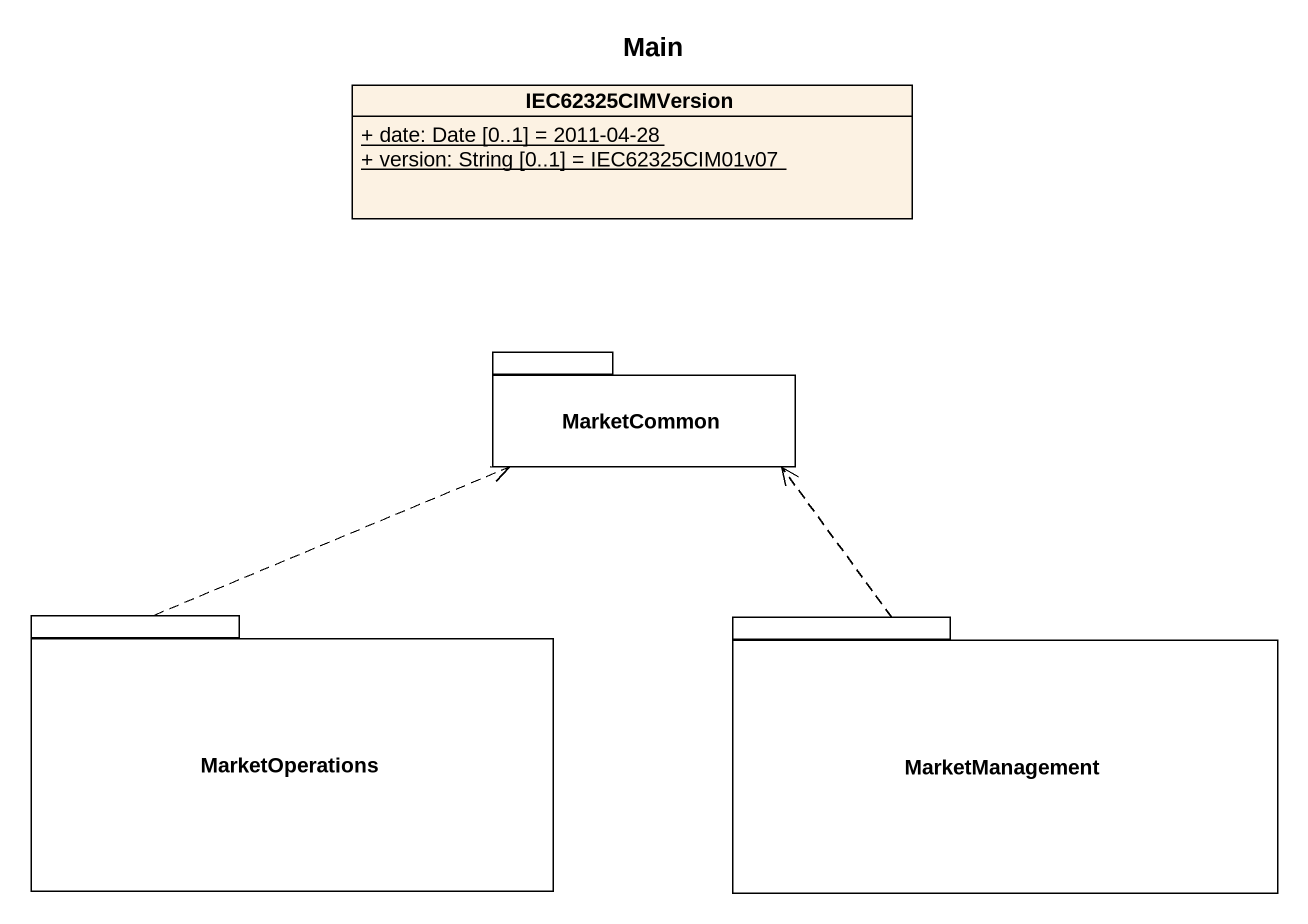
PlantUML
@startuml
title Main
hide circle
hide empty members
skinparam classAttributeIconSize 0
class IEC62325CIMVersion {
  {static} + date: Date [0..1] = 2011-04-28
  {static} + version: String [0..1] = IEC62325CIM01v07
}
package MarketCommon {
}
package MarketOperations {
}
package MarketManagement {
}
MarketOperations .up.> MarketCommon
MarketManagement .up.> MarketCommon
@enduml
